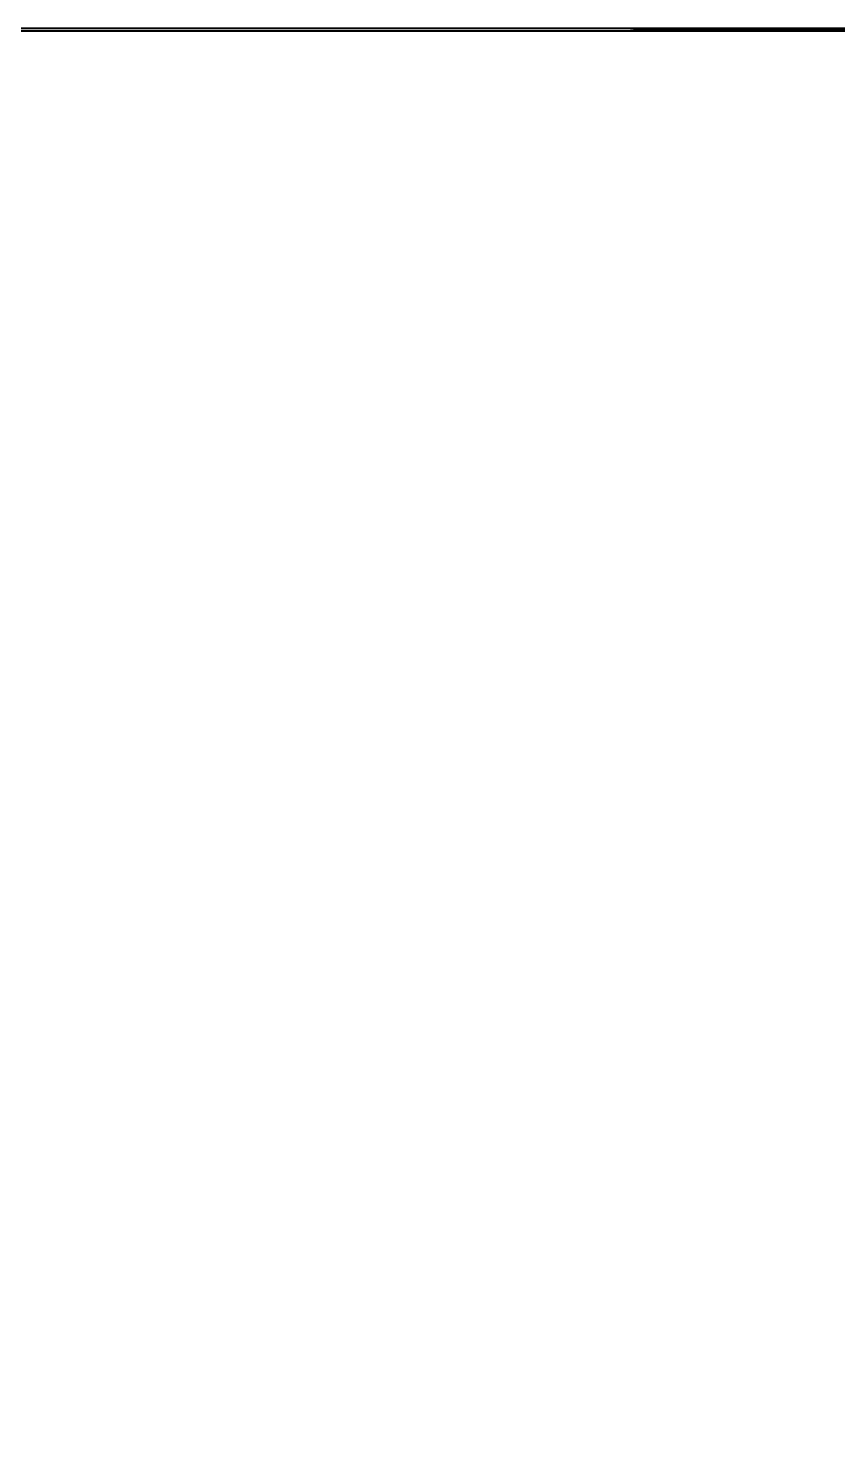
# Model space of a CAD drawing. Extents: x -112 to 87, y -82 to 85.
# Drawn here: x -87.3 to -62.46, y 42.1 to 85.07 of the extents above; entities that cross this region are included whole.
import ezdxf

# ---------------------------------------------------------------- set-up
doc = ezdxf.new("R2010")
doc.units = 0
doc.layers.add('TABLE', color=250, linetype='CONTINUOUS')

msp = doc.modelspace()

# ---------------------------------------------------------------- meshes
at = {"layer": 'TABLE', "color": 250}
mesh = msp.add_polyface(dxfattribs=at)
corners = [(-112.041023, 7.598656, 72.872421), (82.746864, 7.598656, 72.872421), (82.746864, 84.967621, 72.872406), (-112.041023, 84.967621, 72.872414), (-112.141029, 7.49865, 72.772423), (-112.141029, 7.498657, 70.320724), (82.846863, 7.49865, 70.320724), (82.846863, 7.49865, 72.772423), (82.846863, 85.067619, 72.772408), (82.84687, 85.067619, 70.320709), (-112.141029, 85.067619, 70.320709), (-112.141029, 85.067619, 72.772408), (-112.041023, 7.598656, 70.220726), (-112.041023, 84.967621, 70.220711), (82.746872, 84.967621, 70.220711), (82.746864, 7.598656, 70.220726), (16.774326, -81.867226, 72.872452), (82.746864, 7.398659, 72.872421), (16.774326, 7.398659, 72.872421), (16.674328, -81.967232, 72.772453), (16.674328, -81.967232, 70.320755), (82.84687, -81.967232, 70.320755), (82.846863, 7.49865, 72.772423), (16.674328, 7.49865, 70.320724), (16.674328, 7.498657, 72.772423), (16.774326, -81.867226, 70.220757), (16.774326, 7.398659, 70.220726), (82.746864, 7.398659, 70.220726), (82.746864, -81.867226, 72.872452), (46.168274, 78.36068, 0.000135), (43.404736, 75.278503, 0.000136), (43.404736, 75.278503, 0.493613), (41.295349, 71.714806, 0.000137), (41.295349, 71.714806, 0.493614), (39.921974, 67.809639, 0.000138), (39.92197, 67.809639, 0.493615), (39.336597, 63.710136, 0.000139), (39.3368, 63.710968, 0.493616), (39.562527, 59.576614, 0.000141), (39.562527, 59.576614, 0.493617), (40.590363, 55.565468, 0.000141), (40.590363, 55.565468, 0.493618), (42.381004, 51.831791, 0.000142), (42.381004, 51.831791, 0.493619), (44.865486, 48.520119, 0.000142), (44.865486, 48.520119, 0.493611)]
mesh.append_faces([[corners[k] for k in face] for face in [(0, 2, 3), (4, 6, 7), (8, 10, 11), (11, 5, 4), (12, 14, 15), (16, 17, 18), (22, 23, 24), (24, 20, 19), (30, 33, 31), (32, 35, 33), (34, 37, 35), (36, 39, 37), (38, 41, 39), (40, 43, 41), (42, 45, 43)]], dxfattribs={"vtx0": -1})
mesh.append_faces([[corners[k] for k in face] for face in [(0, 1, 2), (4, 5, 6), (8, 9, 10), (11, 10, 5), (12, 13, 14), (19, 20, 21), (24, 23, 20), (25, 26, 27), (4, 7, 1), (1, 0, 4), (8, 11, 3), (3, 2, 8), (11, 4, 0), (0, 3, 11), (6, 5, 12), (12, 15, 6), (10, 9, 14), (14, 13, 10), (5, 10, 13), (13, 12, 5), (28, 16, 19), (22, 24, 18), (24, 19, 16), (16, 18, 24), (21, 20, 25), (27, 26, 23), (20, 23, 26), (26, 25, 20), (29, 30, 31), (30, 32, 33), (32, 34, 35), (34, 36, 37), (36, 38, 39), (38, 40, 41), (40, 42, 43), (42, 44, 45)]], dxfattribs={"vtx2": -1})

doc.saveas('drawing.dxf')
